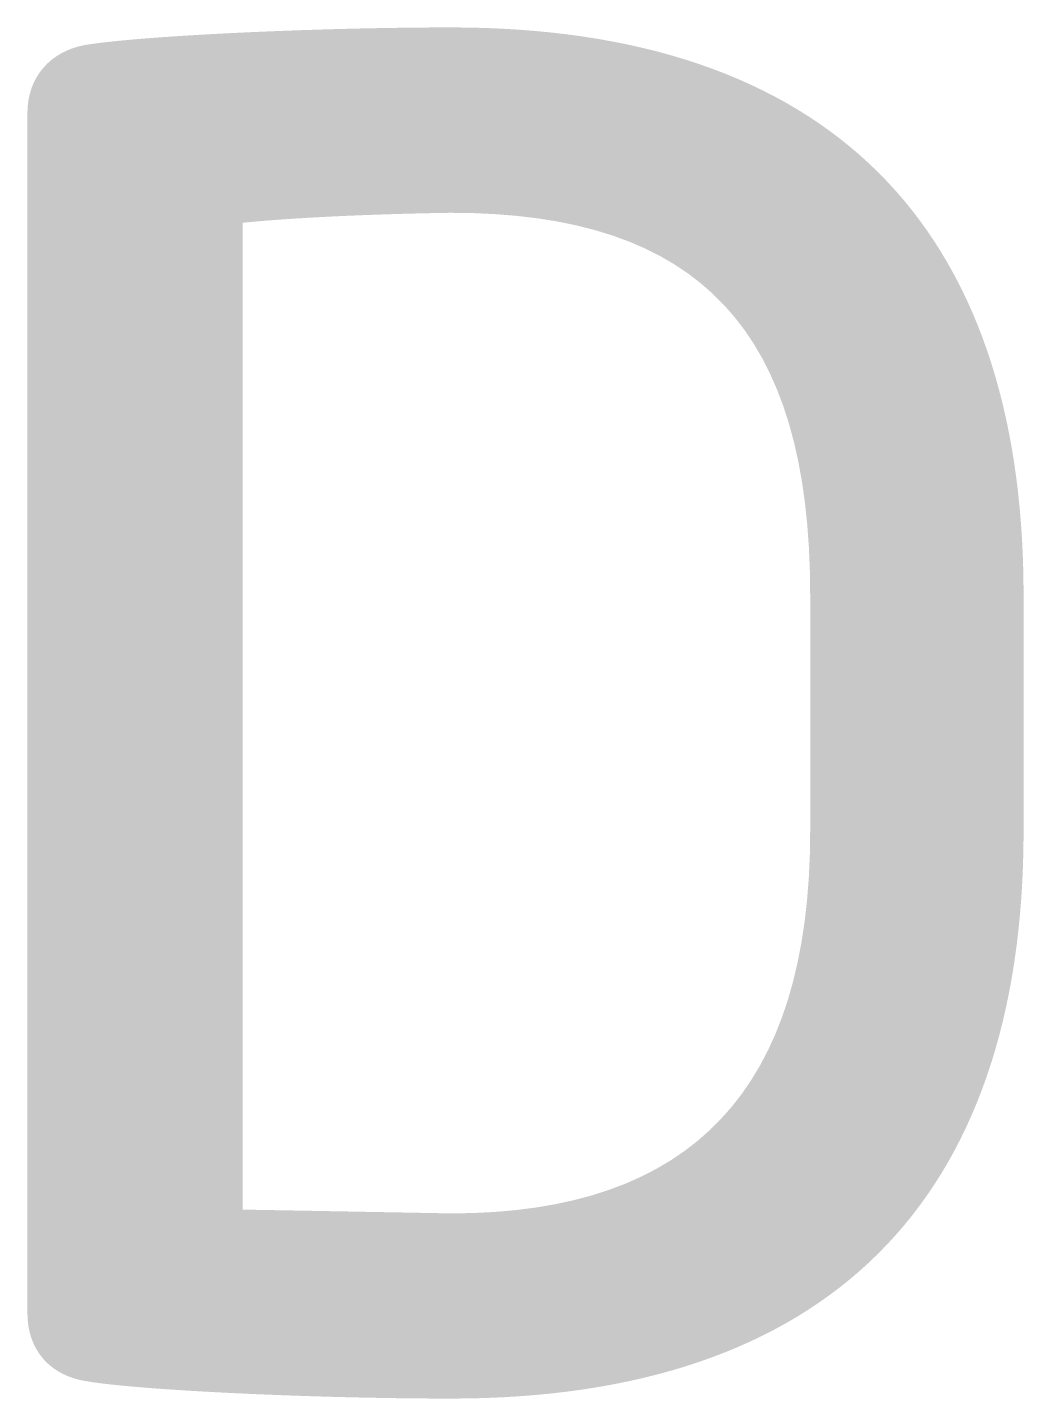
# Model space of a CAD drawing. Extents: x 16296675204 to 16296683393, y -37409618576 to -37409617244.
# Drawn here: x 16296682439.59 to 16296682444.73, y -37409618544.76 to -37409618537.7 of the extents above; entities that cross this region are included whole.
import ezdxf

# ---------------------------------------------------------------- set-up
doc = ezdxf.new("R2010")
doc.units = 0
doc.header["$LTSCALE"] = 10
doc.header["$MEASUREMENT"] = 0
doc.layers.add('레이어 1', color=7, linetype='CONTINUOUS', lineweight=0)

msp = doc.modelspace()

# ---------------------------------------------------------------- hatches: boundary and pattern name
at = {"layer": '레이어 1'}
h = msp.add_hatch(color=5, dxfattribs=at)
h.dxf.hatch_style = 2
edge = h.paths.add_edge_path()
edge.add_spline(control_points=[(16296682443.62903, -37409618541.836998), (16296682443.62903, -37409618543.163277), (16296682443.02393, -37409618543.80854), (16296682441.778481, -37409618543.80854), (16296682441.778481, -37409618543.80854), (16296682440.926399, -37409618543.792763), (16296682440.70433, -37409618543.788902), (16296682440.70433, -37409618543.788902), (16296682440.70433, -37409618538.703644), (16296682440.70433, -37409618538.703644), (16296682441.14566, -37409618538.659813), (16296682441.77286, -37409618538.652451), (16296682441.7791, -37409618538.652451), (16296682443.0583, -37409618538.652451), (16296682443.62903, -37409618539.26017), (16296682443.62903, -37409618540.622231), (16296682443.62903, -37409618540.622231), (16296682443.62903, -37409618541.836998), (16296682443.62903, -37409618541.836998)], knot_values=[0, 0, 0, 0, 1, 1, 1, 2, 2, 2, 3, 3, 3, 4, 4, 4, 5, 5, 5, 6, 6, 6, 6], degree=3, periodic=0)
edge = h.paths.add_edge_path()
edge.add_spline(control_points=[(16296682441.778481, -37409618537.697182), (16296682441.087111, -37409618537.697182), (16296682440.19022, -37409618537.739616), (16296682439.896099, -37409618537.786949), (16296682439.71217, -37409618537.817818), (16296682439.59425, -37409618537.955276), (16296682439.59425, -37409618538.13694), (16296682439.59425, -37409618538.13694), (16296682439.59425, -37409618544.323334), (16296682439.59425, -37409618544.323334), (16296682439.59425, -37409618544.513763), (16296682439.713301, -37409618544.647728), (16296682439.90505, -37409618544.67437), (16296682440.18322, -37409618544.72065), (16296682441.0772, -37409618544.762741), (16296682441.778481, -37409618544.762741), (16296682443.70899, -37409618544.762741), (16296682444.728951, -37409618543.750671), (16296682444.728951, -37409618541.836998), (16296682444.728951, -37409618541.836998), (16296682444.728951, -37409618540.622231), (16296682444.728951, -37409618540.622231), (16296682444.728951, -37409618538.708557), (16296682443.70899, -37409618537.697182), (16296682441.778481, -37409618537.697182)], knot_values=[0, 0, 0, 0, 1, 1, 1, 2, 2, 2, 3, 3, 3, 4, 4, 4, 5, 5, 5, 6, 6, 6, 7, 7, 7, 8, 8, 8, 8], degree=3, periodic=0)

doc.saveas('drawing.dxf')
